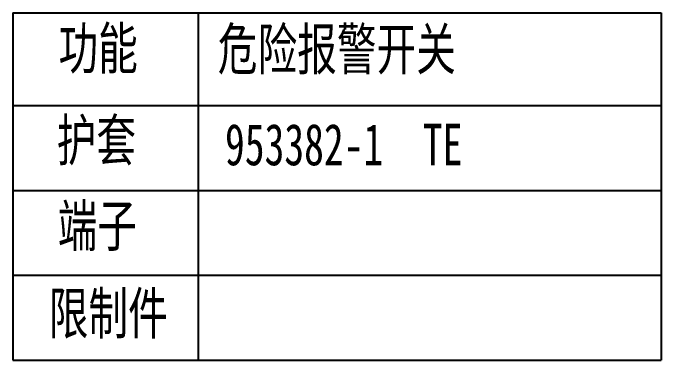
# Model space of a CAD drawing. Header units: millimetres. Extents: x 1543 to 5748, y 1576 to 2417.
# Drawn here: x 3588.4 to 3643, y 1825.8 to 1855.1 of the extents above; entities that cross this region are included whole.
import ezdxf

# ---------------------------------------------------------------- set-up
doc = ezdxf.new("R2010")
doc.units = ezdxf.units.MM
doc.layers.add('11文本层', color=255, linetype='Continuous')
doc.styles.add('标准', font='fangsong.ttf', dxfattribs={"width": 0.7, "height": 3.5})

msp = doc.modelspace()

# ---------------------------------------------------------------- linework, layer by layer
at = {"layer": '11文本层', "color": 0}
for p, q in [((3588.446, 1855.072), (3588.446, 1847.272)), ((3588.446, 1855.072), (3604.046, 1855.072)), ((3604.046, 1855.072), (3604.046, 1825.822)), ((3604.046, 1855.072), (3643.046, 1855.072)), ((3643.046, 1855.072), (3643.046, 1825.822)), ((3643.046, 1855.072), (3643.046, 1847.272)), ((3588.446, 1847.272), (3643.046, 1847.272)), ((3588.446, 1847.272), (3588.446, 1840.122)), ((3588.446, 1840.122), (3643.046, 1840.122)), ((3588.446, 1840.122), (3588.446, 1832.972)), ((3588.446, 1832.972), (3643.046, 1832.972)), ((3588.446, 1832.972), (3588.446, 1825.822)), ((3588.446, 1825.822), (3643.046, 1825.822))]:
    msp.add_line(p, q, dxfattribs=at)

# ---------------------------------------------------------------- texts
at = {"layer": '11文本层', "color": 0, "style": '标准', "width": 0.7}
for s, p in [('功能', (3592.284, 1850.345)), ('护套', (3592.132, 1842.602)), ('端子', (3592.211, 1835.395)), ('限制件', (3591.462, 1828.011))]:
    msp.add_text(s, height=3.5, dxfattribs=at).set_placement(p)
at = {"layer": '11文本层', "color": 0, "char_height": 3.5, "width": 41.51896, "attachment_point": 1, "style": '标准'}
for s, insert in [('危险报警开关', (3605.707, 1853.776)), ('953382-1  TE', (3606.31, 1845.736))]:
    msp.add_mtext(s, dxfattribs=dict(at, insert=insert))

doc.saveas('drawing.dxf')
